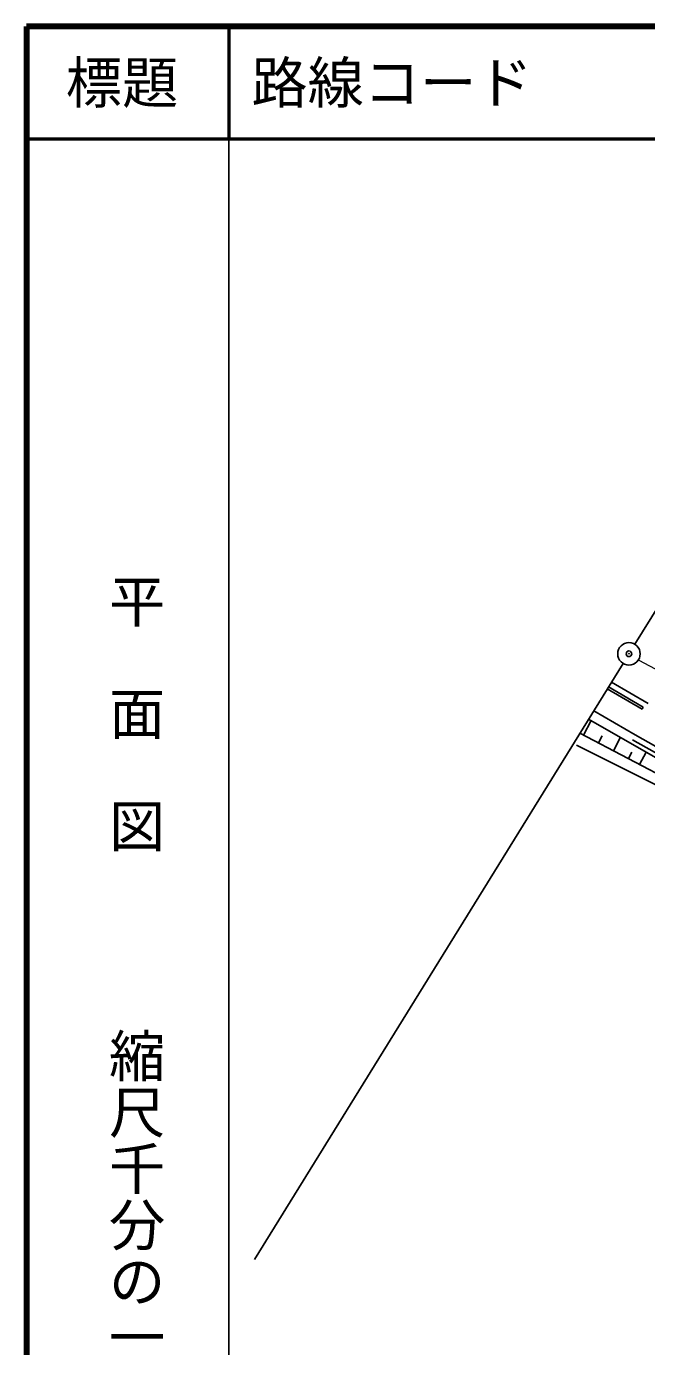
# Model space of a CAD drawing. Units: millimetres, scale not verified. Extents: x 40000 to 680000, y 20000 to 380000.
# Drawn here: x 40000 to 95139, y 262660 to 380000 of the extents above; entities that cross this region are included whole.
import ezdxf
from ezdxf.enums import TextEntityAlignment as Align

# ---------------------------------------------------------------- set-up
doc = ezdxf.new("R2010")
doc.units = ezdxf.units.MM
doc.header["$LTSCALE"] = 1000
doc.header["$PDMODE"] = 32
doc.header["$PDSIZE"] = 500
doc.linetypes.add('CHAIN', pattern=[18.5, 12, -1.5, 3.5, -1.5])
for name, color, linetype, lineweight in [('M-BGD', 7, 'Continuous', 25), ('M-BMK', 2, 'CHAIN', 13), ('M-BMK-SRVR', 3, 'Continuous', 25), ('M-TTL', 2, 'Continuous', 140), ('M-TTL-BAND', 7, 'Continuous', 25), ('M-TTL-LINE', 7, 'Continuous', 50), ('M-TTL-TXT', 7, 'Continuous', 50)]:
    doc.layers.add(name, color=color, linetype=linetype, lineweight=lineweight)
doc.layers.add('M-OTRS', color=6, linetype='Continuous')
doc.styles.add('@ＭＳ ゴシック', font='')
doc.styles.add('ＭＳ ゴシック', font='')
doc.styles.get('@ＭＳ ゴシック').set_extended_font_data('@MS Gothic')
doc.styles.get('ＭＳ ゴシック').set_extended_font_data('MS Gothic')

msp = doc.modelspace()

# ---------------------------------------------------------------- linework, layer by layer
at = {"layer": 'M-BGD'}
for p, q in [((118219, 364080), (94098, 325083)), ((93046, 323382), (60278, 270407)), ((95276, 319827), (92010, 321709)), ((94738, 319306), (91646, 321119)), ((94839, 319479), (91751, 321290)), ((94117, 317032), (90438, 319167)), ((94839, 319479), (94738, 319306)), ((89538, 317016), (90218, 318308)), ((89988, 318440), (103501, 310675)), ((89213, 317187), (103048, 309905)), ((90865, 316317), (91192, 316939)), ((98845, 314354), (94117, 317032)), ((88921, 316114), (102651, 309241)), ((92193, 315618), (92821, 316812)), ((98633, 313911), (93880, 316595)), ((93520, 314920), (93821, 315492)), ((94516, 314396), (95099, 315503))]:
    msp.add_line(p, q, dxfattribs=at)
at = {"layer": 'M-BMK'}
msp.add_line((94461, 323678), (180999, 277370), dxfattribs=at)
at = {"layer": 'M-BMK-SRVR'}
msp.add_circle((93572, 324233), 1000, dxfattribs=at)
at = {"layer": 'M-OTRS'}
msp.add_point((93572, 324236), dxfattribs=at)
at = {"layer": 'M-TTL'}
for p, q in [((40000, 380000), (40000, 20000)), ((680000, 380000), (40000, 380000))]:
    msp.add_line(p, q, dxfattribs=at)
at = {"layer": 'M-TTL-BAND'}
msp.add_line((58000, 370000), (58000, 20000), dxfattribs=at)
at = {"layer": 'M-TTL-LINE'}
for p, q in [((58000, 380000), (58000, 370000)), ((40000, 370000), (680000, 370000))]:
    msp.add_line(p, q, dxfattribs=at)

# ---------------------------------------------------------------- texts
at = {"layer": 'M-TTL-BAND', "style": '@ＭＳ ゴシック'}
for s, p in [('平  面  図', (49777, 306475)), ('縮尺千分の一', (49777, 261030))]:
    msp.add_text(s, height=3666, rotation=270, dxfattribs=at).set_placement(p, align=Align.MIDDLE_RIGHT)
at = {"layer": 'M-TTL-TXT', "style": 'ＭＳ ゴシック'}
msp.add_text('標題', height=3666, dxfattribs=at).set_placement((48500, 375000), align=Align.MIDDLE_CENTER)
msp.add_text('路線コード', height=3666, dxfattribs=at).set_placement((60000, 375000), align=Align.MIDDLE_LEFT)

doc.saveas('drawing.dxf')
